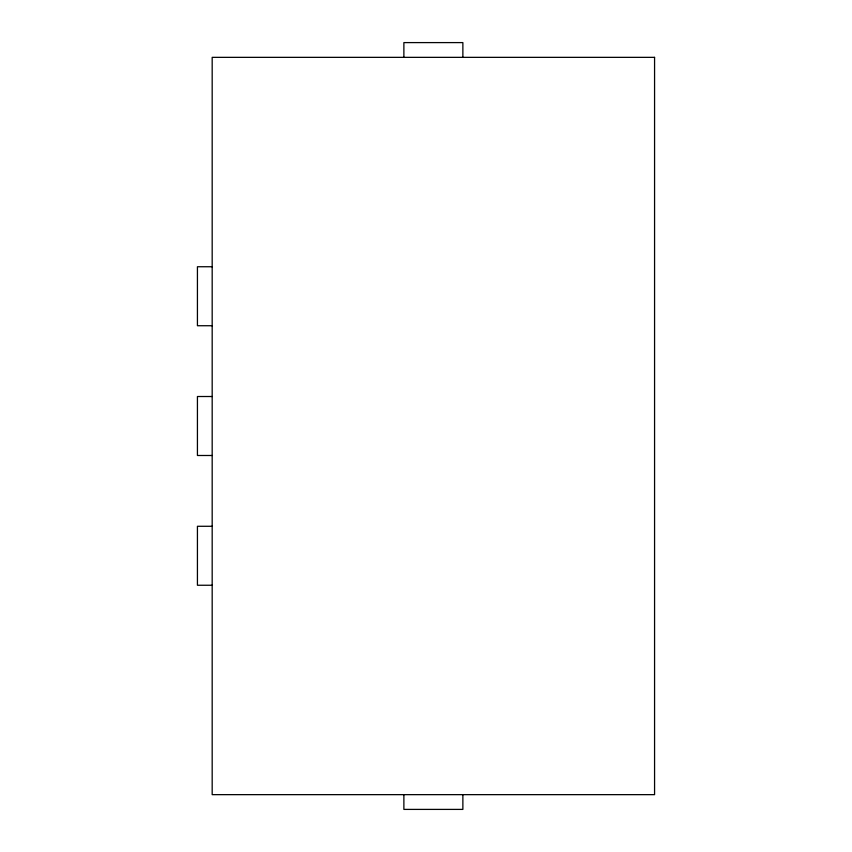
<?xml version="1.0" encoding="UTF-8"?>
<svg xmlns="http://www.w3.org/2000/svg" width="852" height="852" viewBox="0 0 852 852"><rect width="100%" height="100%" fill="white"/><g stroke="black" fill="none" stroke-linecap="round" stroke-linejoin="round"><path stroke-width="1.28" d="M212.18 266.74L197.43 266.74L197.43 325.73L212.18 325.73M212.18 396.51L197.43 396.51L197.43 455.49L212.18 455.49M212.18 526.28L197.43 526.28L197.43 585.249L212.18 585.249M462.87 57.35L462.87 42.6L403.88 42.6L403.88 57.35M462.87 794.65L462.87 809.4L403.88 809.4L403.88 794.65M654.57 57.35L212.18 57.35L212.18 794.65L654.57 794.65L654.57 57.35"/></g></svg>
